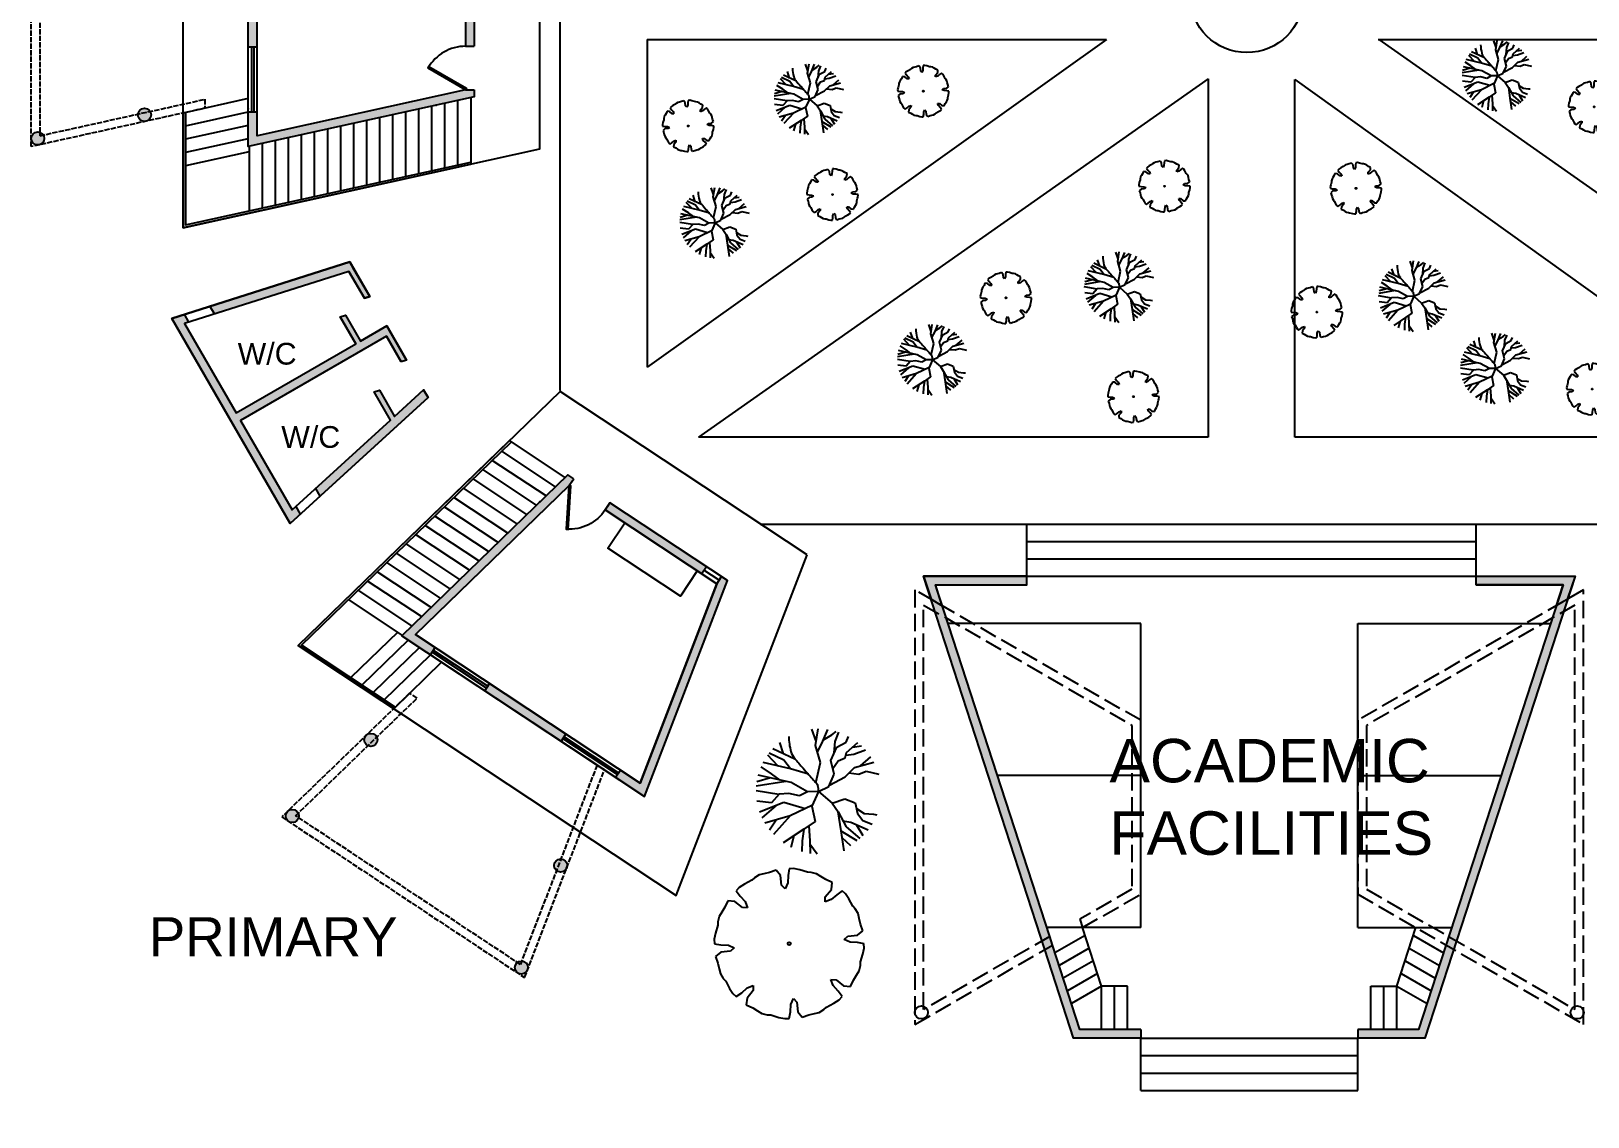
# Model space of a CAD drawing. Header units: millimetres. Extents: x -2023021 to 4454414, y -304659 to 993992.
# Drawn here: x 1545974 to 1581812, y 68373 to 93360 of the extents above; entities that cross this region are included whole.
import ezdxf

# ---------------------------------------------------------------- set-up
doc = ezdxf.new("R2010")
doc.units = ezdxf.units.MM
doc.header["$LTSCALE"] = 10
doc.header["$MEASUREMENT"] = 0
doc.linetypes.add('ACAD_ISO02W100', pattern=[15, 12, -3])
doc.linetypes.add('BANKLINE1', pattern=[5.5, 4, -1.5])
doc.styles.get("Standard").update_dxf_attribs({"font": 'arial.ttf'})

# ---------------------------------------------------------------- blocks, each defined once
blk = doc.blocks.new('z_96')
at = {"color": 86, "linetype": 'Continuous'}
for p, q in [((-277.5, 143.8), (-209, 319.2)), ((-279.8, 149.9), (-254.2, 304.5)), ((-2.3, 183.5), (-55.4, 292.1)), ((0.6, 181.7), (29.5, 299.6)), ((-279.3, 139.9), (-326.8, 270.9)), ((5.7, 184.9), (91.8, 284.8)), ((-282.5, 143.4), (-440.4, 263.7)), ((1.7, 182.4), (-92.5, 262.1)), ((3.6, 188.7), (58.7, 265.3)), ((395.6, 94.6), (438.6, 246.5)), ((-9.6, 182.8), (-129.6, 222.9)), ((-276.5, 141.1), (-146.8, 221.3)), ((393.4, 89.6), (354, 209.2)), ((-292.1, 134.2), (-430.8, 180.4)), ((-5.7, 186.4), (-99.8, 114.3)), ((-4.6, 181.6), (-86.6, 72.3)), ((-0.6, 184.6), (125.7, 194.4)), ((1.5, 182.8), (69.9, 77.5)), ((9.8, 182.3), (88, 114.6)), ((393.4, 89.6), (479.1, 181.8)), ((-280.1, 150.3), (-304, 174)), ((-260.4, 142.3), (-97.9, 156.1)), ((-283.2, 138.5), (-471.2, 114.9)), ((-279.1, 142.3), (-397.9, 16.9)), ((-285.6, 136.6), (-375, 92.2)), ((-277.6, 139.7), (-313.4, -1.1)), ((-279.1, 135.4), (-307.4, 99.5)), ((-277.5, 137.2), (-129.1, 19.3)), ((-263.2, 140.3), (-131, 113.5)), ((393.4, 89.6), (284.7, 153.1)), ((-278.4, 130.6), (-221.9, 40)), ((393.4, 89.6), (514.5, 123.6)), ((393.4, 89.6), (273.9, 50.1)), ((393.4, 89.6), (293.9, 12.5)), ((393.4, 89.6), (493.5, 13.4)), ((393.4, 89.6), (516.7, 64.5)), ((393.4, 89.6), (442.6, -26.2)), ((409.2, 93.4), (456.4, 89)), ((391.3, 83.5), (363.2, 41.9)), ((-71.7, -35.5), (-42.1, 65.4)), ((-74.7, -24.6), (-111.9, 37.5)), ((164.1, -89.9), (142.7, 11.7)), ((163.4, -89), (238.9, 7.6)), ((-237.5, -199.4), (-267, -22)), ((-65.2, -32.9), (-135.5, -11.4)), ((-80, -28.7), (-89.9, -20)), ((-68.1, -28.4), (-55.8, -19.3)), ((-234, -202.3), (-196.3, -40.6)), ((-75, -39.2), (-157.1, -75.4)), ((-74, -33), (-152.4, -40.5)), ((-76.2, -35.8), (-103.5, -105.8)), ((-72.5, -35.1), (-71.9, -112)), ((-70.4, -41.1), (3.7, -57.1)), ((-69.9, -39.6), (-38.4, -102.6)), ((159.3, -86.3), (85.5, -28.7)), ((167, -88.4), (276, -24.7)), ((163.4, -86.5), (137.7, -55.7)), ((165.3, -92), (295.7, -74)), ((168.3, -88.4), (194, -71.5)), ((167.1, -94.6), (37.3, -175)), ((161.1, -92.4), (74, -95.2)), ((163.6, -101.8), (119, -170.9)), ((164.5, -93.4), (157.3, -141.4)), ((160.4, -93), (267.6, -148.2)), ((164.2, -92.2), (234.3, -170.2)), ((166.9, -90.5), (187.1, -100.1)), ((167, -104.1), (188, -212.9)), ((-237.4, -199.3), (-392.1, -169)), ((-246.4, -194), (-283.1, -163.8)), ((-231, -196), (-205.2, -161.9)), ((-242.3, -196.3), (-391.5, -241.3)), ((-242.2, -199.4), (-329.5, -310.3)), ((-241, -201.7), (-259.1, -277.3)), ((-242.2, -201.7), (-47.9, -207.3)), ((-236.2, -200.9), (-139.2, -306.8)), ((-230.8, -205.8), (-146.5, -236))]:
    blk.add_line(p, q, dxfattribs=at)
at = {"color": 251, "linetype": 'Continuous'}
for p, q in [((-4.6, -3.2), (0.8, 176.4)), ((-17.8, -5.6), (-274.7, 141.8)), ((0, 0), (389.1, 84.4)), ((-10.4, -6), (-235.7, -205.3)), ((-16, -6.1), (-74.7, -37.4)), ((-5, -18.9), (163.8, -91.6))]:
    blk.add_line(p, q, dxfattribs=at)
blk = doc.blocks.new('сосна 1')
for p, rotation in [((317.7, 388.3), 121.1570021628385), ((-412.6, 386.5), 205.4822314301707), ((-117.1, 122.3), 55.05972244949476), ((-136.5, 361.1), 177.7388340989747), ((-351.5, 121.7), 257.3134436407499), ((285.8, 9.1), 60.73020616460848), ((-143.1, -5.5), 121.1570021628385), ((234.4, -65.1), 73.86762904044271), ((-343.1, -101.5), 57.88453704712605), ((-274, 161.3), 177.7388340989747), ((173.8, 17), 349.7944254651076), ((326.9, 45.9), 177.7388340989747), ((98.1, -4.6), 177.7388340989747), ((-502.4, -282.3), 279.7984529833926), ((-175.3, -367), 63.19571700542104), ((-48.9, -393.6), 342.5348703671633), ((260.9, -458.6), 13.7229345296671)]:
    blk.add_blockref('z_96', p, dxfattribs=dict(rotation=rotation))
blk = doc.blocks.new('*U18')
for p, q in [((0, 0), (0, -6)), ((40, 0), (40, -6))]:
    blk.add_line(p, q)
blk.add_lwpolyline([(0, 0), (20, 34.6), (21.5, 33.8), (1.5, -0.9)], close=True)
blk.add_arc((0, 0), 40, 0, 60)
blk = doc.blocks.new('mb-cay7')
for p, q in [((-302, 509), (-359, 480)), ((-281, 528), (-302, 509)), ((-244, 552), (-281, 528)), ((-206, 561), (-244, 552)), ((-161, 571), (-206, 561)), ((-109, 590), (-161, 571)), ((-75, 547), (-109, 590)), ((-67, 471), (-75, 547)), ((-16, 547), (-19, 489)), ((-7, 599), (-16, 547)), ((28, 601), (-7, 599)), ((76, 591), (28, 601)), ((138, 572), (76, 591)), ((166, 570), (138, 572)), ((209, 560), (166, 570)), ((242, 540), (209, 560)), ((281, 515), (242, 540)), ((331, 492), (281, 515)), ((325, 438), (331, 492)), ((-400, 452), (-424, 426)), ((-424, 426), (-393, 384)), ((-359, 480), (-400, 452)), ((-393, 384), (-354, 341)), ((-39, 443), (-67, 471)), ((-19, 489), (-39, 443)), ((276, 339), (277, 379)), ((277, 379), (325, 438)), ((367, 396), (324, 357)), ((410, 427), (367, 396)), ((436, 403), (410, 426)), ((463, 362), (436, 403)), ((-538, 259), (-558, 225)), ((-513, 297), (-538, 259)), ((-490, 348), (-513, 297)), ((-435, 342), (-490, 348)), ((-376, 294), (-435, 342)), ((-336, 293), (-376, 294)), ((-354, 341), (-336, 293)), ((324, 357), (276, 339)), ((493, 305), (463, 362)), ((512, 284), (493, 305)), ((535, 247), (512, 284)), ((545, 209), (535, 247)), ((-569, 155), (-588, 93)), ((-568, 183), (-569, 155)), ((-558, 225), (-568, 183)), ((554, 164), (545, 209)), ((573, 112), (554, 164)), ((-588, 93), (-598, 45)), ((-598, 45), (-596, 10)), ((-596, 10), (-545, 1)), ((-545, 1), (-486, -1)), ((426, 43), (455, 70)), ((472, 22), (426, 43)), ((455, 70), (531, 78)), ((531, 19), (472, 22)), ((531, 78), (573, 112)), ((583, 10), (531, 19)), ((584, -25), (582, 10)), ((-545, -58), (-587, -92)), ((-587, -92), (-568, -144)), ((-469, -50), (-545, -58)), ((-486, -1), (-440, -22)), ((-440, -22), (-469, -50)), ((555, -134), (574, -73)), ((574, -73), (584, -25)), ((-568, -144), (-558, -189)), ((-558, -189), (-549, -227)), ((-549, -227), (-526, -264)), ((499, -277), (524, -239)), ((524, -239), (544, -205)), ((544, -205), (554, -163)), ((554, -163), (555, -134)), ((-526, -264), (-507, -285)), ((-507, -285), (-477, -342)), ((-477, -342), (-450, -383)), ((-381, -376), (-338, -337)), ((-291, -359), (-339, -418)), ((-338, -337), (-290, -319)), ((-290, -319), (-291, -359)), ((340, -320), (322, -273)), ((322, -273), (362, -274)), ((380, -364), (340, -320)), ((362, -274), (421, -322)), ((410, -406), (380, -364)), ((421, -322), (476, -327)), ((476, -327), (499, -277)), ((-450, -383), (-424, -406)), ((-424, -406), (-381, -376)), ((-339, -418), (-345, -472)), ((-345, -472), (-294, -495)), ((2, -527), (5, -469)), ((5, -469), (26, -423)), ((26, -423), (53, -451)), ((53, -451), (61, -527)), ((267, -508), (288, -489)), ((288, -489), (345, -459)), ((345, -459), (386, -432)), ((386, -432), (410, -406)), ((-294, -495), (-256, -520)), ((-256, -520), (-222, -540)), ((-222, -540), (-180, -550)), ((-180, -550), (-152, -551)), ((-152, -551), (-90, -571)), ((-90, -571), (-42, -580)), ((-42, -580), (-7, -578)), ((-7, -579), (2, -527)), ((61, -527), (95, -570)), ((95, -570), (147, -550)), ((147, -550), (192, -541)), ((192, -541), (230, -531)), ((230, -531), (267, -508))]:
    blk.add_line(p, q)
blk.add_ellipse((-7, 10), major_axis=(-12.3, 0), ratio=0.999017)
blk = doc.blocks.new('mb-cay3')
for p, q in [((-31, 616), (-85, 772)), ((-39, 560), (-5, 777)), ((-13, 473), (59, 618)), ((59, 618), (123, 768)), ((65, 634), (172, 698)), ((172, 698), (230, 744)), ((205, 466), (217, 614)), ((217, 614), (265, 733)), ((358, 604), (389, 679)), ((-529, 295), (-660, 435)), ((-448, 370), (-640, 462)), ((-297, 377), (-594, 516)), ((-456, 451), (-504, 599)), ((27, 338), (-39, 560)), ((161, 366), (238, 540)), ((238, 540), (358, 604)), ((349, 398), (365, 469)), ((357, 434), (461, 448)), ((365, 469), (512, 598)), ((444, 539), (559, 556)), ((461, 448), (612, 502)), ((548, 297), (680, 413)), ((-610, 194), (-745, 282)), ((-363, 255), (-718, 340)), ((-363, 255), (-448, 370)), ((-130, 186), (-363, 255)), ((-33, 77), (27, 338)), ((206, 186), (161, 366)), ((187, 260), (256, 361)), ((256, 361), (349, 398)), ((347, 154), (470, 275)), ((396, 203), (525, 189)), ((470, 275), (721, 344)), ((525, 189), (618, 226)), ((618, 226), (784, 188)), ((-426, 94), (-808, 31)), ((-623, 138), (-801, 89)), ((-355, 78), (-783, 174)), ((-496, 110), (-610, 194)), ((-143, -40), (-355, 78)), ((2, -36), (133, 27)), ((133, 27), (206, 186)), ((142, 47), (347, 154)), ((-514, -76), (-810, -27)), ((-610, -183), (-801, -161)), ((-451, -182), (-765, -306)), ((-511, -73), (-610, -183)), ((-387, -63), (-511, -73)), ((-173, -262), (-451, -182)), ((-245, -95), (-387, -63)), ((-143, -40), (-245, -95)), ((2, -36), (-143, -40)), ((2, -36), (-84, -227)), ((2, -36), (180, -191)), ((180, -191), (342, -131)), ((180, -191), (255, -303)), ((342, -131), (479, -183)), ((479, -183), (506, -322)), ((-552, -222), (-734, -380)), ((-367, -355), (-697, -450)), ((-367, -355), (-585, -598)), ((-79, -216), (-367, -355)), ((-84, -227), (-44, -427)), ((253, -300), (289, -547)), ((255, -303), (360, -497)), ((493, -257), (596, -322)), ((506, -322), (576, -413)), ((596, -322), (716, -333)), ((716, -333), (757, -339)), ((-550, -408), (-637, -538)), ((-188, -528), (-460, -705)), ((-188, -528), (-211, -677)), ((-44, -427), (-188, -528)), ((-126, -485), (-111, -678)), ((289, -547), (498, -675)), ((289, -547), (328, -810)), ((318, -419), (422, -436)), ((360, -497), (537, -649)), ((422, -436), (645, -534)), ((491, -467), (578, -611)), ((576, -413), (696, -460)), ((-318, -612), (-361, -764)), ((-211, -677), (-217, -819)), ((-111, -678), (-109, -842)), ((-110, -716), (-17, -849)), ((302, -637), (416, -737))]:
    blk.add_line(p, q)
for centre, radius, start, end in [((455, 700), 842, 181.5686, 195.0038), ((-141, 541), 225, 195.0038, 221.1659), ((62234, 55080), 83082, 221.1659, 221.28126), ((29144, 26029), 39048, 221.2813, 221.4495), ((15672, 14131), 21075, 221.4495, 221.7043), ((-7857, -6835), 10440, 41.3423, 41.7043), ((-61, 24), 56.4, 12.2823, 41.3423), ((-371, -43), 373, 1.0907, 12.2823)]:
    blk.add_arc(centre, radius, start, end)

msp = doc.modelspace()

# ---------------------------------------------------------------- hatches: boundary and pattern name
at = {"ltscale": 10, "transparency": 33554687}
h = msp.add_hatch(color=256, dxfattribs=at)
h.dxf.hatch_style = 1
h.paths.add_polyline_path([(1589771, 111092), (1589661, 110926), (1591419, 109763), (1591529, 109929)])
h.paths.add_polyline_path([(1587856, 112359), (1587610, 111720), (1587824, 111720), (1587953, 112055), (1588410, 111753), (1588520, 111920)])
h.paths.add_polyline_path([(1587824, 111720), (1587610, 111720), (1585944, 107389), (1586078, 107301), (1586188, 107467)])
h.paths.add_polyline_path([(1586538, 107233), (1586429, 107068), (1588650, 105599), (1588759, 105764)])
h.paths.add_polyline_path([(1593444, 108663), (1592780, 109102), (1592670, 108935), (1593126, 108633), (1589594, 105214), (1589510, 105087), (1589484, 105047), (1589618, 104959)])
h.paths.add_polyline_path([(1594221, 111193), (1594017, 110995, 0.509744), (1594256, 110948), (1594260, 110952, 0.198013), (1594304, 111058, 0.28315)])
h.paths.add_polyline_path([(1594221, 111193, 0.558664), (1594003, 111058, 0.109085), (1594017, 110995)])
h.paths.add_polyline_path([(1599334, 96821), (1599328, 96820, 0.346414), (1599213, 96673, 0.138817), (1599235, 96594), (1599513, 96656, 0.029346), (1599514, 96673, 0.473317)])
h.paths.add_polyline_path([(1599513, 96656), (1599235, 96594, 0.711083)])
h.paths.add_polyline_path([(1601671, 97215, 0.138024), (1601693, 97137), (1601774, 97154), (1601774, 97072, 0.512575), (1601972, 97215, 1)])
h.paths.add_polyline_path([(1601774, 97154), (1601693, 97137, 0.176379), (1601774, 97072)], flags=17)
h.paths.add_polyline_path([(1596774, 97154), (1596774, 96607), (1596974, 96607), (1596974, 97403), (1591774, 96256), (1591774, 96095), (1591974, 96095)])
h.paths.add_polyline_path([(1596974, 95107), (1596774, 95107), (1596774, 93000), (1596974, 93000)])
h.paths.add_polyline_path([(1591974, 95674), (1591774, 95674), (1591774, 93012), (1591971, 93012)])
h.paths.add_polyline_path([(1591974, 92012), (1591774, 92012), (1591774, 91851), (1596974, 90703), (1596974, 91500), (1596774, 91500), (1596774, 90952)])
h.paths.add_polyline_path([(1599514, 91434, 0.029346), (1599513, 91451), (1599235, 91513, 0.138817), (1599213, 91434, 0.346414), (1599328, 91287), (1599334, 91286, 0.473317)])
h.paths.add_polyline_path([(1599235, 91513), (1599513, 91451, 0.711083)])
h.paths.add_polyline_path([(1572146, 75447), (1576140, 75447), (1576140, 77319), (1572146, 77319)], flags=9)
h.paths.add_polyline_path([(1595522, 101195), (1597130, 101195), (1597130, 102225), (1595522, 102225)], flags=9)
h.paths.add_polyline_path([(1594605, 103001), (1596213, 103001), (1596213, 104032), (1594605, 104032)], flags=9)
h.paths.add_polyline_path([(1594477, 83901), (1596084, 83901), (1596084, 84932), (1594477, 84932)], flags=9)
h.paths.add_polyline_path([(1595526, 85796), (1597134, 85796), (1597134, 86827), (1595526, 86827)], flags=9)
h.paths.add_polyline_path([(1551599, 83489), (1553206, 83489), (1553206, 84519), (1551599, 84519)], flags=9)
h.paths.add_polyline_path([(1550594, 85405), (1552202, 85405), (1552202, 86435), (1550594, 86435)], flags=9)
h.paths.add_polyline_path([(1550727, 101286), (1552335, 101286), (1552335, 102316), (1550727, 102316)], flags=9)
h.paths.add_polyline_path([(1551630, 103325), (1553238, 103325), (1553238, 104355), (1551630, 104355)], flags=9)
h.paths.add_polyline_path([(1587860, 108039), (1591294, 108039), (1591294, 109903), (1587860, 109903)], flags=9)
h.paths.add_polyline_path([(1587693, 79149), (1591125, 79149), (1591125, 80179), (1587693, 80179)], flags=9)
h.paths.add_polyline_path([(1556926, 79292), (1560358, 79292), (1560358, 80323), (1556926, 80323)], flags=9)
h.paths.add_polyline_path([(1551618, 93275), (1555050, 93275), (1555050, 95139), (1551618, 95139)], flags=9)
h.paths.add_polyline_path([(1555301, 108034), (1561179, 108034), (1561179, 109064), (1555301, 109064)], flags=9)
h = msp.add_hatch(color=256, dxfattribs=at)
h.dxf.hatch_style = 1
h.paths.add_polyline_path([(1569486, 72326), (1569309, 72224), (1569973, 70181), (1571517, 70181), (1571517, 70381), (1570118, 70381)])
h.paths.add_polyline_path([(1569423, 72521), (1569246, 72418), (1569309, 72224), (1569486, 72326)])
h.paths.add_polyline_path([(1568708, 74720), (1568498, 74720), (1569246, 72418), (1569423, 72521)])
h.paths.add_polyline_path([(1567041, 79852), (1566782, 80002), (1568498, 74720), (1568708, 74720)])
h.paths.add_polyline_path([(1566948, 80136), (1566690, 80286), (1566782, 80002), (1567041, 79852)])
h.paths.add_polyline_path([(1581252, 80002), (1580993, 79852), (1579326, 74720), (1579536, 74720)])
h.paths.add_polyline_path([(1581344, 80286), (1581086, 80136), (1580993, 79852), (1581252, 80002)])
h.paths.add_polyline_path([(1579536, 74720), (1579326, 74720), (1578611, 72521), (1578788, 72418)])
h.paths.add_polyline_path([(1578725, 72224), (1578548, 72326), (1577916, 70381), (1576517, 70381), (1576517, 70181), (1578061, 70181)])
h.paths.add_polyline_path([(1578788, 72418), (1578611, 72521), (1578548, 72326), (1578725, 72224)])
h.paths.add_polyline_path([(1572146, 75447), (1576140, 75447), (1576140, 77319), (1572146, 77319)], flags=9)
h.paths.add_polyline_path([(1595522, 101195), (1597130, 101195), (1597130, 102225), (1595522, 102225)], flags=9)
h.paths.add_polyline_path([(1594605, 103001), (1596213, 103001), (1596213, 104032), (1594605, 104032)], flags=9)
h.paths.add_polyline_path([(1594477, 83901), (1596084, 83901), (1596084, 84932), (1594477, 84932)], flags=9)
h.paths.add_polyline_path([(1595526, 85796), (1597134, 85796), (1597134, 86827), (1595526, 86827)], flags=9)
h.paths.add_polyline_path([(1551599, 83489), (1553206, 83489), (1553206, 84519), (1551599, 84519)], flags=9)
h.paths.add_polyline_path([(1550594, 85405), (1552202, 85405), (1552202, 86435), (1550594, 86435)], flags=9)
h.paths.add_polyline_path([(1550727, 101286), (1552335, 101286), (1552335, 102316), (1550727, 102316)], flags=9)
h.paths.add_polyline_path([(1551630, 103325), (1553238, 103325), (1553238, 104355), (1551630, 104355)], flags=9)
h.paths.add_polyline_path([(1587860, 108039), (1591294, 108039), (1591294, 109903), (1587860, 109903)], flags=9)
h.paths.add_polyline_path([(1593016, 93132), (1596450, 93132), (1596450, 94995), (1593016, 94995)], flags=9)
h.paths.add_polyline_path([(1587693, 79149), (1591125, 79149), (1591125, 80179), (1587693, 80179)], flags=9)
h.paths.add_polyline_path([(1556926, 79292), (1560358, 79292), (1560358, 80323), (1556926, 80323)], flags=9)
h.paths.add_polyline_path([(1551618, 93275), (1555050, 93275), (1555050, 95139), (1551618, 95139)], flags=9)
h.paths.add_polyline_path([(1555301, 108034), (1561179, 108034), (1561179, 109064), (1555301, 109064)], flags=9)
h = msp.add_hatch(color=256, dxfattribs=at)
h.dxf.hatch_style = 1
h.paths.add_polyline_path([(1550974, 97403), (1550974, 96607), (1551174, 96607), (1551174, 97154), (1555974, 96095), (1556174, 96095), (1556174, 96256)])
h.paths.add_polyline_path([(1551174, 95107), (1550974, 95107), (1550974, 93000), (1551174, 93000)])
h.paths.add_polyline_path([(1551174, 91500), (1550974, 91500), (1550974, 90703), (1556174, 91851), (1556174, 92012), (1555974, 92012), (1551174, 90952)])
h.paths.add_polyline_path([(1556174, 95674), (1555974, 95674), (1555974, 93012), (1556126, 93012), (1556174, 93012)])
h.paths.add_polyline_path([(1548434, 96673, 0.029346), (1548435, 96656), (1548713, 96594, 0.138817), (1548735, 96673, 1)])
h.paths.add_polyline_path([(1548713, 96594), (1548435, 96656, 0.711083)])
h.paths.add_polyline_path([(1545975, 97215, 0.512575), (1546174, 97072), (1546174, 97154), (1546254, 97137, 0.138024), (1546276, 97215, 1)])
h.paths.add_polyline_path([(1546254, 97137), (1546174, 97154), (1546174, 97072, 0.176379)], flags=17)
h.paths.add_polyline_path([(1546254, 90970), (1546174, 90952), (1546174, 91034, 0.512575), (1545975, 90892, 1), (1546276, 90892, 0.138024)])
h.paths.add_polyline_path([(1546174, 91034), (1546174, 90952), (1546254, 90970, 0.176379)], flags=17)
h.paths.add_polyline_path([(1548735, 91434, 0.138817), (1548713, 91513), (1548435, 91451, 0.029346), (1548434, 91434, 0.473317), (1548614, 91286), (1548620, 91287, 0.346414)])
h.paths.add_polyline_path([(1548713, 91513, 0.711083), (1548435, 91451)])
h = msp.add_hatch(color=256, dxfattribs=at)
h.dxf.hatch_style = 1
h.paths.add_polyline_path([(1550797, 84401), (1551986, 82341), (1552073, 82421), (1552175, 82244), (1551937, 82026), (1549210, 86750), (1549505, 86844), (1549608, 86666), (1549508, 86635), (1550697, 84575), (1553447, 86162), (1553086, 86786), (1553208, 86825), (1553555, 86225), (1554161, 86575), (1554616, 85787), (1554494, 85748), (1554153, 86339)])
h.paths.add_polyline_path([(1550193, 86852), (1550091, 87029), (1553311, 88048), (1553768, 87255), (1553646, 87217), (1553291, 87832)])
h.paths.add_polyline_path([(1554341, 84495), (1555009, 85106), (1555111, 84929), (1552629, 82658), (1552527, 82836), (1554247, 84409), (1553873, 85057), (1553995, 85096)])
h = msp.add_hatch(color=256, dxfattribs=at)
h.dxf.hatch_style = 1
h.paths.add_polyline_path([(1558355, 82895), (1558438, 83020), (1558464, 83059), (1558330, 83148), (1554504, 79444), (1555168, 79005), (1555278, 79172), (1554822, 79474)])
h.paths.add_polyline_path([(1556529, 78344), (1556419, 78177), (1558177, 77014), (1558287, 77181)])
h.paths.add_polyline_path([(1562004, 80718), (1561870, 80806), (1561759, 80639), (1559994, 76052), (1559538, 76354), (1559428, 76187), (1560092, 75748)])
h.paths.add_polyline_path([(1559298, 82508), (1559189, 82343), (1561408, 80872), (1561518, 81039)])
h.paths.add_polyline_path([(1553931, 77112, 0.803289), (1553644, 77048, 0.28315), (1553727, 76914)])
h.paths.add_polyline_path([(1553945, 77048, 0.109085), (1553931, 77112), (1553727, 76914, 0.558664)])
h.paths.add_polyline_path([(1552131, 75258), (1552063, 75304), (1552122, 75361, 0.80201), (1551835, 75297, 0.877505)])
h.paths.add_polyline_path([(1552122, 75361), (1552063, 75304), (1552131, 75258, 0.065243), (1552137, 75297, 0.109872)])
h = msp.add_hatch(color=256, dxfattribs=at)
h.dxf.hatch_style = 1
h.paths.add_polyline_path([(1568895, 80817), (1566517, 80817), (1566690, 80286), (1566948, 80136), (1566792, 80617), (1568895, 80617)])
h = msp.add_hatch(color=256, dxfattribs=at)
h.dxf.hatch_style = 1
h.paths.add_polyline_path([(1581517, 80817), (1579242, 80817), (1579242, 80617), (1581242, 80617), (1581086, 80136), (1581337, 80281)])
h = msp.add_hatch(color=256, dxfattribs=at)
h.dxf.hatch_style = 1
h.paths.add_polyline_path([(1557265, 71959), (1557236, 71882), (1557167, 71927, 0.231052), (1557109, 71808, 1), (1557411, 71808, 0.403764)])
h.paths.add_polyline_path([(1557265, 71959, 0.176379), (1557167, 71927), (1557236, 71882)])
h.paths.add_polyline_path([(1558315, 74158, 0.404669), (1558169, 74308), (1558067, 74043, 0.509744), (1558304, 74101), (1558306, 74106, 0.087106)])
h.paths.add_polyline_path([(1558169, 74308, 0.423823), (1558014, 74158, 0.220736), (1558067, 74043)])

# ---------------------------------------------------------------- linework, layer by layer
for p, q in [((1558152, 85089), (1558152, 103043)), ((1550974, 93000), (1551174, 93000)), ((1551049, 93000), (1551049, 91500)), ((1551099, 93000), (1551099, 91500)), ((1555974, 93012), (1556174, 93012)), ((1570732, 93167), (1560152, 85626)), ((1560152, 93167), (1560152, 85626)), ((1560152, 93167), (1570732, 93167)), ((1576984, 93167), (1588274, 93167)), ((1577003, 93167), (1588274, 85239)), ((1573068, 92266), (1561340, 84017)), ((1573068, 92266), (1573068, 84017)), ((1575068, 92251), (1586536, 84017)), ((1575068, 84017), (1575068, 92251)), ((1555974, 92012), (1556174, 92012)), ((1553291, 87832), (1553646, 87217)), ((1553646, 87217), (1553768, 87255)), ((1549608, 86666), (1549505, 86844)), ((1550193, 86852), (1550091, 87029)), ((1553086, 86786), (1553447, 86162)), ((1554153, 86339), (1554494, 85748)), ((1573068, 84017), (1561340, 84017)), ((1586536, 84017), (1575068, 84017)), ((1552629, 82658), (1552527, 82836)), ((1558353, 82893), (1558464, 83059)), ((1559187, 82341), (1559298, 82508)), ((1552175, 82244), (1552073, 82421)), ((1562758, 82017), (1585277, 82017)), ((1568895, 82017), (1579242, 82017)), ((1568895, 80817), (1568895, 82017)), ((1579242, 80817), (1579242, 82017)), ((1568895, 81617), (1579242, 81617)), ((1561408, 80872), (1561518, 81039)), ((1561408, 80872), (1561518, 81039)), ((1568895, 81217), (1579242, 81217)), ((1561814, 80723), (1561463, 80955)), ((1561759, 80639), (1561870, 80806)), ((1561759, 80639), (1561870, 80806)), ((1568895, 80617), (1568895, 80817)), ((1568895, 80817), (1579242, 80817)), ((1579242, 80617), (1579242, 80817)), ((1571517, 79727), (1567082, 79727)), ((1571517, 76227), (1571517, 79727)), ((1576517, 76227), (1576517, 79727)), ((1576517, 79727), (1580952, 79727)), ((1555168, 79005), (1555278, 79172)), ((1556460, 78240), (1555209, 79067)), ((1556488, 78282), (1555237, 79109)), ((1556419, 78177), (1556529, 78344)), ((1556419, 78177), (1556529, 78344)), ((1558177, 77014), (1558287, 77181)), ((1558177, 77014), (1558287, 77181)), ((1558218, 77077), (1559469, 76249)), ((1558246, 77119), (1559497, 76291)), ((1559428, 76187), (1559538, 76354)), ((1559428, 76187), (1559538, 76354)), ((1571517, 76227), (1568219, 76227)), ((1571517, 72727), (1571517, 76227)), ((1576517, 72727), (1576517, 76227)), ((1576517, 76227), (1579815, 76227)), ((1571517, 72727), (1569356, 72727)), ((1570238, 72547), (1569544, 72147)), ((1576517, 72727), (1578678, 72727)), ((1577796, 72547), (1578490, 72147)), ((1570333, 72256), (1569639, 71855)), ((1577701, 72256), (1578395, 71855)), ((1570427, 71964), (1569734, 71564)), ((1577607, 71964), (1578300, 71564)), ((1570522, 71672), (1569829, 71272)), ((1570617, 71381), (1569923, 70980)), ((1570617, 70381), (1570617, 71381)), ((1570917, 70381), (1570917, 71381)), ((1571217, 70381), (1571217, 71381)), ((1576817, 70381), (1576817, 71381)), ((1577117, 70381), (1577117, 71381)), ((1577417, 70381), (1577417, 71381)), ((1577417, 71381), (1578111, 70980)), ((1577512, 71672), (1578205, 71272)), ((1571517, 70381), (1571517, 70181)), ((1576517, 70381), (1576517, 70181)), ((1571517, 70181), (1576517, 70181)), ((1571517, 68981), (1571517, 70181)), ((1576517, 68981), (1576517, 70181)), ((1571517, 69781), (1576517, 69781)), ((1571517, 69381), (1576517, 69381)), ((1571517, 68981), (1576517, 68981))]:
    msp.add_line(p, q, dxfattribs=at)
at = {"ltscale": 100, "transparency": 33554687}
for p, q in [((1556174, 91851), (1555793, 91767)), ((1555793, 91767), (1555793, 90282)), ((1556093, 91833), (1556093, 90297)), ((1554293, 91436), (1554293, 89951)), ((1554593, 91502), (1554593, 90017)), ((1554893, 91568), (1554893, 90083)), ((1555193, 91634), (1555193, 90149)), ((1555493, 91701), (1555493, 90216)), ((1550974, 91192), (1549524, 90872)), ((1552493, 91039), (1552493, 89554)), ((1552793, 91105), (1552793, 89620)), ((1553093, 91171), (1553093, 89686)), ((1553393, 91237), (1553393, 89752)), ((1553693, 91303), (1553693, 89818)), ((1553993, 91370), (1553993, 89885)), ((1550974, 90885), (1549524, 90565)), ((1550993, 90708), (1550993, 89223)), ((1551293, 90774), (1551293, 89289)), ((1551593, 90840), (1551593, 89355)), ((1551893, 90906), (1551893, 89421)), ((1552193, 90972), (1552193, 89487)), ((1550993, 90582), (1549524, 90258)), ((1558270, 83090), (1556989, 83938)), ((1558049, 82876), (1556811, 83696)), ((1557608, 82449), (1556369, 83268)), ((1557829, 82663), (1556590, 83482)), ((1558330, 83148), (1558049, 82876)), ((1557166, 82022), (1555928, 82841)), ((1557387, 82235), (1556149, 83055)), ((1556946, 81808), (1555707, 82627)), ((1556504, 81381), (1555266, 82200)), ((1556725, 81594), (1555486, 82414)), ((1556063, 80953), (1554824, 81773)), ((1556283, 81167), (1555045, 81986)), ((1555842, 80740), (1554604, 81559)), ((1555400, 80312), (1554162, 81132)), ((1555621, 80526), (1554383, 81345)), ((1554959, 79885), (1553721, 80704)), ((1555180, 80099), (1553941, 80918)), ((1554738, 79671), (1553500, 80491)), ((1554518, 79458), (1553279, 80277)), ((1554413, 79527), (1553332, 78481)), ((1554655, 79344), (1553588, 78311)), ((1554912, 79174), (1553845, 78142))]:
    msp.add_line(p, q, dxfattribs=at)
for points in [[(1557674, 97461), (1557674, 90646), (1549474, 88836), (1549474, 99271)], [(1563836, 81304), (1558152, 85064), (1552119, 79223), (1560821, 73466)]]:
    msp.add_lwpolyline(points, close=True, dxfattribs=at)
at = {"linetype": 'ACAD_ISO02W100', "transparency": 33554687}
for points in [[(1550974, 96095), (1546174, 97154), (1546174, 90952), (1549974, 91791), (1549974, 91586), (1545974, 90703), (1545974, 97403), (1550974, 96300), (1550974, 96095)], [(1559001, 76469), (1557236, 71882), (1552063, 75304), (1554859, 78010), (1554688, 78123), (1551745, 75274), (1557333, 71577), (1559171, 76356), (1559001, 76469)]]:
    msp.add_lwpolyline(points, dxfattribs=at)
at = {"ltscale": 100, "transparency": 33554687}
for points in [[(1556174, 92012), (1556174, 91851), (1550974, 90703), (1550974, 91807), (1550974, 96300), (1550974, 97403), (1556174, 96256)], [(1555974, 92012), (1551174, 90952), (1551174, 97154), (1555974, 96095), (1555974, 93012)], [(1556174, 96256), (1556174, 93012)], [(1553768, 87255), (1553413, 87870), (1553311, 88048), (1549210, 86750), (1551937, 82026), (1555111, 84929), (1555009, 85106)], [(1553291, 87832), (1549508, 86635), (1550697, 84575), (1553447, 86162)], [(1554616, 85787), (1554261, 86401), (1554161, 86575), (1553555, 86225)], [(1554153, 86339), (1550797, 84401), (1551986, 82341), (1554247, 84409), (1553873, 85057)], [(1558464, 83059), (1558330, 83148), (1554504, 79444), (1555424, 78835), (1559171, 76356), (1560092, 75748), (1562004, 80718)], [(1558353, 82893), (1554822, 79474), (1559994, 76052), (1561759, 80639), (1559187, 82341)], [(1562004, 80718), (1559298, 82508)]]:
    msp.add_lwpolyline(points, dxfattribs=at)
at = {"ltscale": 10, "transparency": 33554687}
for points in [[(1550974, 91807), (1549474, 91476), (1549474, 88836), (1556093, 90297)], [(1549524, 91180), (1550974, 91500), (1551174, 91500)], [(1549524, 91487), (1549524, 88899), (1556093, 90348)], [(1554494, 85748), (1554153, 86339), (1550797, 84401), (1551986, 82341), (1554247, 84409), (1553873, 85057), (1553995, 85096), (1554341, 84495), (1555009, 85106), (1555111, 84929), (1551937, 82026), (1549210, 86750), (1553311, 88048), (1553768, 87255), (1553646, 87217), (1553291, 87832), (1549508, 86635), (1550697, 84575), (1553447, 86162), (1553086, 86786), (1553208, 86825), (1553555, 86225), (1554161, 86575), (1554616, 85787), (1554494, 85748)], [(1553086, 86786), (1553208, 86825), (1553555, 86225)], [(1553873, 85057), (1553995, 85096), (1554341, 84495), (1555009, 85106)], [(1555424, 78835), (1554320, 77767), (1552119, 79223), (1556989, 83938)], [(1554357, 77803), (1552198, 79231), (1557032, 83909)], [(1558330, 83148), (1554504, 79444), (1560092, 75748), (1562004, 80718), (1559298, 82508), (1559189, 82343), (1561759, 80639), (1559994, 76052), (1554822, 79474), (1558355, 82895), (1558464, 83059)], [(1569309, 72224), (1566517, 80817), (1568895, 80817)], [(1566948, 80136), (1566792, 80617), (1568895, 80617), (1568895, 80817), (1566517, 80817), (1566690, 80286), (1566948, 80136)], [(1579242, 80817), (1581517, 80817), (1578061, 70181), (1576517, 70181)], [(1581079, 80115), (1581242, 80617), (1579242, 80617), (1579242, 80817), (1581517, 80817), (1581337, 80281), (1581078, 80132)], [(1569423, 72521), (1566792, 80617), (1568895, 80617)], [(1579242, 80617), (1581242, 80617), (1577916, 70381), (1576517, 70381)], [(1554101, 77972), (1555168, 79005), (1555278, 79172)], [(1571217, 71381), (1570617, 71381), (1570180, 72727)], [(1576817, 71381), (1577417, 71381), (1577854, 72727)], [(1571517, 70181), (1569973, 70181), (1569309, 72224)], [(1571517, 70381), (1570118, 70381), (1569486, 72326)]]:
    msp.add_lwpolyline(points, dxfattribs=at)
msp.add_lwpolyline([(1559639, 82042), (1561307, 80938), (1560921, 80355), (1559253, 81458)], close=True, dxfattribs=at)
at = {"linetype": 'BANKLINE1', "ltscale": 10, "transparency": 33554687}
for points in [[(1569423, 72521), (1566521, 70845), (1566521, 80152), (1571317, 77383), (1571317, 73614), (1570116, 72921), (1570180, 72727), (1571517, 73499), (1571517, 77499), (1566321, 80499), (1566321, 70499), (1569486, 72326)], [(1581713, 80499), (1576517, 77499), (1576517, 73499), (1581713, 70499)], [(1581513, 80152), (1576717, 77383), (1576717, 73614), (1581513, 70845)]]:
    msp.add_lwpolyline(points, close=True, dxfattribs=at)
at = {"ltscale": 10, "transparency": 33554687}
for centre, radius in [((1573960, 94167), 1300), ((1558164, 74158), 151), ((1557260, 71808), 151)]:
    msp.add_circle(centre, radius, dxfattribs=at)
at = {"ltscale": 100, "transparency": 33554687}
for centre in [(1548584, 91434), (1546126, 90892), (1553794, 77048), (1551986, 75297), (1558164, 74158), (1557260, 71808), (1566468, 70776), (1581566, 70776)]:
    msp.add_circle(centre, 151, dxfattribs=at)
at = {"transparency": 33554687}
for p in [(1550974, 91569), (1555302, 91658), (1557688, 82527), (1561801, 80192), (1555226, 78966), (1559645, 76043)]:
    msp.add_point(p, dxfattribs=at)

# ---------------------------------------------------------------- block references
for p, xscale, yscale, zscale, rotation in [((1555976, 92012), 25.00000000000001, 25.00000000000001, 25.00000000000001, 90.00000000000001), ((1558355, 82895), -25, 25, 25, 146.5142545960086)]:
    msp.add_blockref('*U18', p, dxfattribs=dict(at, xscale=xscale, yscale=yscale, zscale=zscale, rotation=rotation))
for name, p in [('mb-cay3', (1579729, 92368)), ('mb-cay3', (1563888, 91830)), ('mb-cay7', (1566520, 91969)), ('mb-cay7', (1581965, 91608)), ('mb-cay7', (1561108, 91167)), ('mb-cay7', (1572072, 89780)), ('mb-cay7', (1576480, 89733)), ('mb-cay7', (1564427, 89589)), ('mb-cay3', (1561717, 88984)), ('mb-cay3', (1571029, 87501)), ('mb-cay7', (1568423, 87213)), ('mb-cay3', (1577805, 87294)), ('mb-cay7', (1575578, 86884)), ('mb-cay3', (1566725, 85833)), ('mb-cay3', (1579687, 85634)), ('mb-cay7', (1581920, 85112)), ('mb-cay7', (1571356, 84937))]:
    msp.add_blockref(name, p, dxfattribs=at)
for name, p, xscale, yscale, zscale in [('сосна 1', (1596938, 64792), 16.17208348636941, 16.17208348636941, 16.17208348636941), ('mb-cay3', (1564099, 75927), 1.771442999319247, 1.771442999319247, 1.771442999319247), ('mb-cay7', (1563446, 72329), 2.922164263595346, 2.922164263595346, 2.922164263595346)]:
    msp.add_blockref(name, p, dxfattribs=dict(at, xscale=xscale, yscale=yscale, zscale=zscale))

# ---------------------------------------------------------------- texts
at = {"ltscale": 10, "transparency": 33554687, "attachment_point": 1}
for s, width, insert, char_height in [('W/C', 1805.68, (1550728, 86186), 500), ('W/C', 1805.68, (1551732, 84270), 500), ('ACADEMIC\\PFACILITIES', 4831.2, (1570799, 77071), 1000), ('PRIMARY', 4831.2, (1548683, 72968), 900)]:
    msp.add_mtext_dynamic_manual_height_columns(s, width=width, gutter_width=1, heights=[0], dxfattribs=dict(at, insert=insert, char_height=char_height))

doc.saveas('drawing.dxf')
